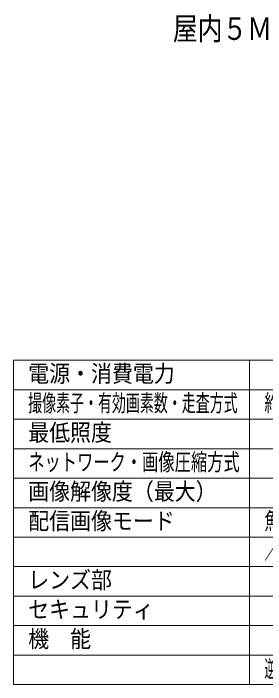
# Model space of a CAD drawing. Units: millimetres on the paper. Extents: x -63 to 65, y -59 to 59.
# Drawn here: x -63 to -20.3, y -54.6 to 59.3 of the extents above; entities that cross this region are included whole.
import ezdxf
from ezdxf.enums import TextEntityAlignment as Align

# ---------------------------------------------------------------- set-up
doc = ezdxf.new("R2010")
doc.units = ezdxf.units.MM
doc.layers.add('0-0_MOJI1', color=7, linetype='Continuous', lineweight=9)
doc.layers.add('0-6_WAKU', color=4, linetype='Continuous', lineweight=9)
doc.styles.add('ＭＳ ゴシック', font='')
doc.styles.get('ＭＳ ゴシック').set_extended_font_data('MS Gothic')

msp = doc.modelspace()

# ---------------------------------------------------------------- linework, layer by layer
at = {"layer": '0-6_WAKU', "color": 3}
for p, q in [((-62.962, 0.436), (62.038, 0.436)), ((-62.962, 0.436), (-62.962, -54.564)), ((-22.962, -54.564), (-22.962, 0.436)), ((-62.962, -54.564), (62.038, -54.564))]:
    msp.add_line(p, q, dxfattribs=at)
at = {"layer": '0-6_WAKU'}
for p, q in [((-62.962, -4.564), (62.038, -4.564)), ((-62.962, -9.564), (62.038, -9.564)), ((-62.962, -14.564), (62.038, -14.564)), ((-62.962, -19.564), (62.038, -19.564)), ((62.038, -24.564), (-62.962, -24.564)), ((-62.962, -29.564), (62.038, -29.564)), ((-62.962, -34.564), (62.038, -34.564)), ((-62.962, -39.564), (62.038, -39.564)), ((-62.962, -44.564), (62.038, -44.564)), ((-62.962, -49.564), (62.038, -49.564))]:
    msp.add_line(p, q, dxfattribs=at)

# ---------------------------------------------------------------- texts
at = {"layer": '0-0_MOJI1', "style": 'ＭＳ ゴシック'}
for s, height, width, p in [('屋内５ＭＰ全方位ＡＩカメラ（カメラ取付台付）', 3.849, 0.8, (-35.962, 53.624)), ('電源・消費電力', 2.889, 0.9, (-60.462, -4.119)), ('撮像素子・有効画素数・走査方式', 2.889, 0.6, (-60.462, -9.119)), ('約１／３型 ＣＭＯＳセンサー・約５１０万画素・プログレッシブ', 2.889, 0.7, (-20.462, -9.119)), ('最低照度', 2.889, 0.9, (-60.462, -14.119)), ('ネットワーク・画像圧縮方式', 2.886, 0.7, (-60.462, -19.119)), ('画像解像度（最大）', 2.889, 0.9, (-60.462, -24.119)), ('配信画像モード', 2.889, 0.9, (-60.462, -29.119)), ('魚眼／４画ＰＴＺ／１画ＰＴＺ／ダブルパノラマ／魚眼＋ダブルパノラマ', 2.886, 0.65, (-20.462, -29.119)), ('／魚眼＋４画ＰＴＺ／４ストリーム／パノラマ／魚眼＋パノラマ', 2.886, 0.65, (-20.462, -34.119)), ('レンズ部', 2.889, 0.9, (-60.462, -39.119)), ('セキュリティ', 2.889, 0.9, (-60.462, -44.119)), ('機\u3000能', 2.889, 0.9, (-60.462, -49.119)), ('逆光／強光補正、暗部補正、カラー／白黒切換、動作検知、ＡＩアプリ搭載可能、ＳＤスロット', 2.886, 0.5, (-20.462, -54.191))]:
    msp.add_text(s, height=height, dxfattribs=dict(at, width=width)).set_placement(p, align=Align.BOTTOM_LEFT)

doc.saveas('drawing.dxf')
